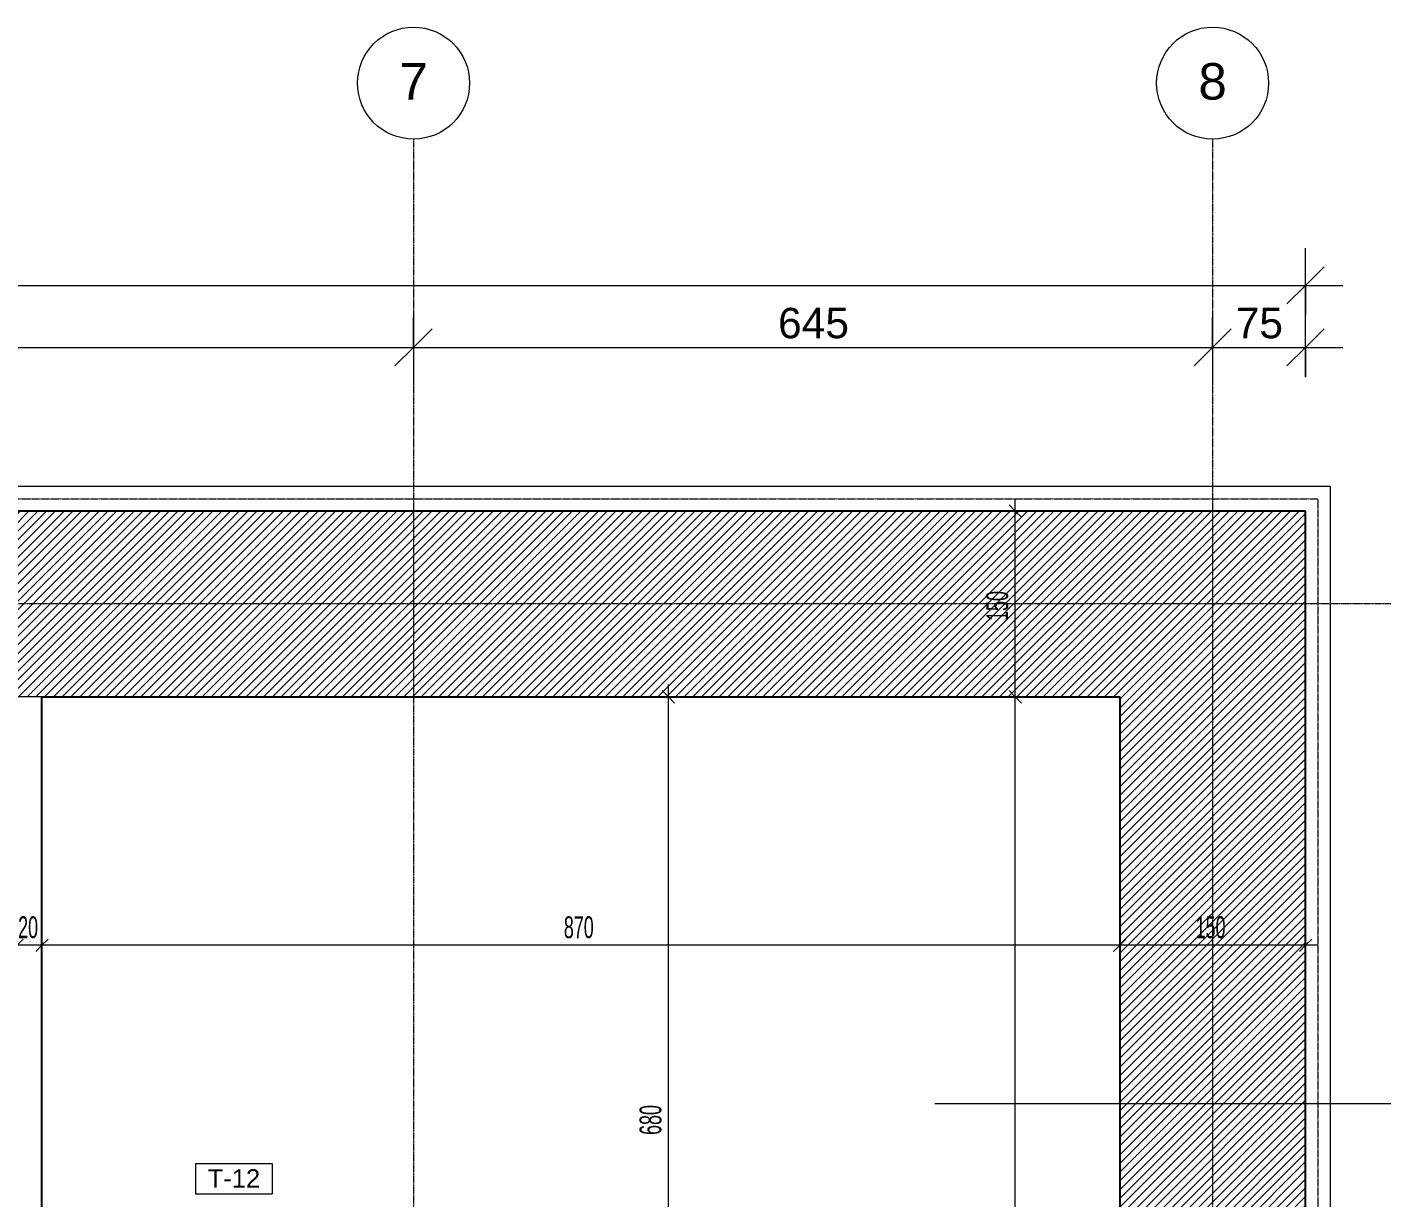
# Model space of a CAD drawing. Header units: centimetres. Extents: x -9345 to 11316, y -7197 to -3465.
# Drawn here: x 8934 to 10027, y -4545 to -3600 of the extents above; entities that cross this region are included whole.
import ezdxf

# ---------------------------------------------------------------- set-up
doc = ezdxf.new("R2010")
doc.units = ezdxf.units.CM
doc.linetypes.add('Grid Line 1_4_', pattern=[1.11125, 0.635, -0.15875, 0.15875, -0.15875])
doc.linetypes.add('Overhead', pattern=[0.396875, 0.238125, -0.15875])
for name, color, linetype, lineweight in [('A-ANNO-DIMS', 211, 'Continuous', 9), ('A-ANNO-DIMS-100', 211, 'Continuous', 9), ('A-AREA-IDEN', 2, 'Continuous', 9), ('A-DETL', 90, 'Continuous', 9), ('A-FLOR-OVHD', 1, 'Overhead', 9), ('A-WALL', 113, 'Continuous', 9), ('A-WALL-PATT', 111, 'Continuous', 25), ('G-ANNO-SYMB', 111, 'Continuous', 9), ('S-GRID', 1, 'Continuous', 9), ('S-GRID-IDEN', 1, 'Continuous', 9)]:
    doc.layers.add(name, color=color, linetype=linetype, lineweight=lineweight)
doc.styles.add('Arial_1', font='arial.ttf', dxfattribs={"height": 29.505988})
doc.styles.add('Arial_2', font='arial.ttf', dxfattribs={"height": 14.752994})
doc.styles.add('Arial_4', font='arial.ttf', dxfattribs={"height": 24.588323})
doc.styles.add('Swis721 LtCn BT_1', font='swisscl.ttf', dxfattribs={"width": 0.8, "height": 17.639445})
doc.dimstyles.new('IUAS_DIMENSION_AXIS', dxfattribs={"dimscale": 30.48, "dimtxt": 25, "dimasz": 0.984252, "dimexe": 0.984252, "dimexo": 0.0625, "dimgap": 0, "dimtad": 1, "dimdec": 0, "dimzin": 0, "dimdsep": 46, "dimtxsty": 'Arial_4', "dimblk1": 'OBLIQUE', "dimblk2": 'OBLIQUE', "dimsah": 1, "dimcen": 0.09, "dimdle": 0.984252, "dimazin": 0, "dimtfac": 1, "dimtdec": 4, "dimtix": 1, "dimtmove": 0, "dimatfit": 3, "dimfxl": 0.787402, "dimfxlon": 1, "dimtvp": 1, "dimtolj": 1, "dimtzin": 0, "dimarcsym": 2})
doc.dimstyles.new('IUAS_DIMENSION_INSIDE_100_5', dxfattribs={"dimscale": 30.48, "dimtxt": 18, "dimasz": 0.328084, "dimexe": 0.328084, "dimexo": 0.0625, "dimgap": 0, "dimtad": 1, "dimdec": 0, "dimdsep": 46, "dimtxsty": 'Swis721 LtCn BT_1', "dimblk1": 'OBLIQUE', "dimblk2": 'OBLIQUE', "dimsah": 1, "dimcen": 0.09, "dimdle": 0.328084, "dimazin": 0, "dimtfac": 1, "dimtdec": 4, "dimtix": 1, "dimtmove": 0, "dimatfit": 3, "dimfxl": 0.656168, "dimfxlon": 1, "dimtvp": 1, "dimtolj": 1, "dimtzin": 0, "dimarcsym": 2})
pattern_1 = [(45, (10627.768, 0), (-3.535534, 3.535534), [])]

# ---------------------------------------------------------------- blocks, each defined once
blk = doc.blocks.new('IUAS_A_ROOM_100S - No_İsmi_Alan-1315501-_123_30 TEKNİK KAT _ TECHNICAL LEVEL')
at = {"layer": 'A-AREA-IDEN'}
for p, q in [((-0.101, 0.193), (-0.101, -0.051)), ((-0.101, 0.193), (0.519, 0.193)), ((0.519, 0.193), (0.519, -0.051)), ((-0.101, -0.051), (0.519, -0.051))]:
    blk.add_line(p, q, dxfattribs=at)
blk = doc.blocks.new('Grid - IUAS_A_GRID_HEAD_4_5MM-1313285-_123_30 TEKNİK KAT _ TECHNICAL LEVEL')
at = {"layer": 'S-GRID-IDEN'}
blk.add_circle((0, 0), 0.452, dxfattribs=at)
blk = doc.blocks.new('DIMBLOCK453-_123_30 TEKNİK KAT _ TECHNICAL LEVEL')
at = {"layer": 'A-ANNO-DIMS-100', "transparency": 16777216}
for p, q in [((9815.8, -4341.1), (9810.8, -4346.1)), ((9815.8, -4361.1), (9815.8, -4331.1)), ((9815.8, -4341.1), (9820.8, -4336.1)), ((9975.8, -4341.1), (9815.8, -4341.1)), ((9815.8, -4341.1), (9815.8, -4361.1)), ((9965.8, -4341.1), (9960.8, -4346.1)), ((9965.8, -4361.1), (9965.8, -4331.1)), ((9965.8, -4341.1), (9970.8, -4336.1)), ((9965.8, -4341.1), (9965.8, -4361.1))]:
    blk.add_line(p, q, dxfattribs=at)
at = {"layer": 'A-ANNO-DIMS-100', "color": 0, "transparency": 16777216, "insert": (9877.1, -4317.7), "char_height": 17.64, "width": 32.914, "attachment_point": 1, "line_spacing_factor": 0.971848, "style": 'Swis721 LtCn BT_1'}
blk.add_mtext('150', dxfattribs=at)
blk = doc.blocks.new('_Oblique')
at = {"color": 0, "linetype": 'ByBlock', "lineweight": -2}
blk.add_line((-0.5, -0.5), (0.5, 0.5), dxfattribs=at)
blk = doc.blocks.new('DIMBLOCK454-_123_30 TEKNİK KAT _ TECHNICAL LEVEL')
at = {"layer": 'A-ANNO-DIMS-100', "transparency": 16777216}
for p, q in [((8945.8, -4341.1), (8940.8, -4346.1)), ((8945.8, -4361.1), (8945.8, -4331.1)), ((8945.8, -4341.1), (8950.8, -4336.1)), ((9815.8, -4341.1), (8945.8, -4341.1)), ((8945.8, -4341.1), (8945.8, -4361.1)), ((9815.8, -4341.1), (9810.8, -4346.1)), ((9815.8, -4361.1), (9815.8, -4331.1)), ((9815.8, -4341.1), (9820.8, -4336.1)), ((9815.8, -4341.1), (9815.8, -4361.1))]:
    blk.add_line(p, q, dxfattribs=at)
at = {"layer": 'A-ANNO-DIMS-100', "color": 0, "transparency": 16777216, "insert": (9367.1, -4317.7), "char_height": 17.64, "width": 32.914, "attachment_point": 1, "line_spacing_factor": 0.971848, "style": 'Swis721 LtCn BT_1'}
blk.add_mtext('870', dxfattribs=at)
blk = doc.blocks.new('DIMBLOCK455-_123_30 TEKNİK KAT _ TECHNICAL LEVEL')
at = {"layer": 'A-ANNO-DIMS-100', "transparency": 16777216}
for p, q in [((8925.8, -4341.1), (8920.8, -4346.1)), ((8925.8, -4361.1), (8925.8, -4331.1)), ((8925.8, -4341.1), (8930.8, -4336.1)), ((8945.8, -4341.1), (8925.8, -4341.1)), ((8925.8, -4341.1), (8925.8, -4361.1)), ((8945.8, -4341.1), (8940.8, -4346.1)), ((8945.8, -4361.1), (8945.8, -4331.1)), ((8945.8, -4341.1), (8950.8, -4336.1)), ((8945.8, -4341.1), (8945.8, -4361.1))]:
    blk.add_line(p, q, dxfattribs=at)
at = {"layer": 'A-ANNO-DIMS-100', "color": 0, "transparency": 16777216, "insert": (8926.6, -4317.7), "char_height": 17.64, "width": 21.943, "attachment_point": 1, "line_spacing_factor": 0.971848, "style": 'Swis721 LtCn BT_1'}
blk.add_mtext('20', dxfattribs=at)
blk = doc.blocks.new('DIMBLOCK481-_123_30 TEKNİK KAT _ TECHNICAL LEVEL')
at = {"layer": 'A-ANNO-DIMS-100', "transparency": 16777216}
for p, q in [((9451.5, -4820.5), (9451.5, -4130.5)), ((9431.5, -4140.5), (9461.5, -4140.5)), ((9451.5, -4140.5), (9431.5, -4140.5)), ((9451.5, -4140.5), (9446.5, -4135.5)), ((9451.5, -4140.5), (9456.5, -4145.5)), ((9431.5, -4820.5), (9461.5, -4820.5)), ((9451.5, -4820.5), (9431.5, -4820.5)), ((9451.5, -4820.5), (9446.5, -4815.5)), ((9451.5, -4820.5), (9456.5, -4825.5))]:
    blk.add_line(p, q, dxfattribs=at)
at = {"layer": 'A-ANNO-DIMS-100', "color": 0, "transparency": 16777216, "insert": (9428.2, -4494.2), "char_height": 17.64, "width": 32.914, "attachment_point": 1, "rotation": 90, "line_spacing_factor": 0.971848, "style": 'Swis721 LtCn BT_1'}
blk.add_mtext('680', dxfattribs=at)
blk = doc.blocks.new('DIMBLOCK491-_123_30 TEKNİK KAT _ TECHNICAL LEVEL')
at = {"layer": 'A-ANNO-DIMS-100', "transparency": 16777216}
for p, q in [((9711.5, -4140.5), (9741.5, -4140.5)), ((9731.5, -4140.5), (9711.5, -4140.5)), ((9731.5, -4140.5), (9726.5, -4135.5)), ((9731.5, -4990.5), (9731.5, -4140.5)), ((9731.5, -4140.5), (9736.5, -4145.5)), ((9731.5, -4990.5), (9726.5, -4985.5)), ((9711.5, -4990.5), (9741.5, -4990.5)), ((9731.5, -4990.5), (9711.5, -4990.5)), ((9731.5, -4990.5), (9736.5, -4995.5))]:
    blk.add_line(p, q, dxfattribs=at)
at = {"layer": 'A-ANNO-DIMS-100', "color": 0, "transparency": 16777216, "insert": (9708.1, -4579.2), "char_height": 17.64, "width": 32.914, "attachment_point": 1, "rotation": 90, "line_spacing_factor": 0.971848, "style": 'Swis721 LtCn BT_1'}
blk.add_mtext('850', dxfattribs=at)
blk = doc.blocks.new('DIMBLOCK492-_123_30 TEKNİK KAT _ TECHNICAL LEVEL')
at = {"layer": 'A-ANNO-DIMS-100', "transparency": 16777216}
for p, q in [((9731.5, -4140.5), (9731.5, -3980.5)), ((9711.5, -3990.5), (9741.5, -3990.5)), ((9731.5, -3990.5), (9711.5, -3990.5)), ((9731.5, -3990.5), (9726.5, -3985.5)), ((9731.5, -3990.5), (9736.5, -3995.5)), ((9711.5, -4140.5), (9741.5, -4140.5)), ((9731.5, -4140.5), (9711.5, -4140.5)), ((9731.5, -4140.5), (9726.5, -4135.5)), ((9731.5, -4140.5), (9736.5, -4145.5))]:
    blk.add_line(p, q, dxfattribs=at)
at = {"layer": 'A-ANNO-DIMS-100', "color": 0, "transparency": 16777216, "insert": (9708.1, -4079.2), "char_height": 17.64, "width": 32.914, "attachment_point": 1, "rotation": 90, "line_spacing_factor": 0.971848, "style": 'Swis721 LtCn BT_1'}
blk.add_mtext('150', dxfattribs=at)
blk = doc.blocks.new('DIMBLOCK540-_123_30 TEKNİK KAT _ TECHNICAL LEVEL')
at = {"layer": 'A-ANNO-DIMS-100', "transparency": 16777216}
for p, q in [((8415.8, -3834.3), (8415.8, -3888.3)), ((8415.8, -3858.3), (8415.8, -3834.3)), ((9245.8, -3834.3), (9245.8, -3888.3)), ((9245.8, -3858.3), (9245.8, -3834.3)), ((8415.8, -3858.3), (8430.8, -3843.3)), ((9245.8, -3858.3), (9260.8, -3843.3)), ((8415.8, -3858.3), (8400.8, -3873.3)), ((8415.8, -3858.3), (9245.8, -3858.3)), ((9245.8, -3858.3), (9230.8, -3873.3))]:
    blk.add_line(p, q, dxfattribs=at)
at = {"layer": 'A-ANNO-DIMS-100', "color": 0, "transparency": 16777216, "insert": (8802.5, -3826.4), "char_height": 24.59, "width": 67.846, "attachment_point": 1, "line_spacing_factor": 0.938532, "style": 'Arial_4'}
blk.add_mtext('830', dxfattribs=at)
blk = doc.blocks.new('DIMBLOCK541-_123_30 TEKNİK KAT _ TECHNICAL LEVEL')
at = {"layer": 'A-ANNO-DIMS-100', "transparency": 16777216}
for p, q in [((9245.8, -3834.3), (9245.8, -3888.3)), ((9245.8, -3858.3), (9245.8, -3834.3)), ((9890.8, -3834.3), (9890.8, -3888.3)), ((9890.8, -3858.3), (9890.8, -3834.3)), ((9245.8, -3858.3), (9260.8, -3843.3)), ((9890.8, -3858.3), (9905.8, -3843.3)), ((9245.8, -3858.3), (9230.8, -3873.3)), ((9245.8, -3858.3), (9890.8, -3858.3)), ((9890.8, -3858.3), (9875.8, -3873.3))]:
    blk.add_line(p, q, dxfattribs=at)
at = {"layer": 'A-ANNO-DIMS-100', "color": 0, "transparency": 16777216, "insert": (9540, -3826.4), "char_height": 24.59, "width": 67.846, "attachment_point": 1, "line_spacing_factor": 0.938532, "style": 'Arial_4'}
blk.add_mtext('645', dxfattribs=at)
blk = doc.blocks.new('DIMBLOCK542-_123_30 TEKNİK KAT _ TECHNICAL LEVEL')
at = {"layer": 'A-ANNO-DIMS-100', "transparency": 16777216}
for p, q in [((9890.8, -3834.3), (9890.8, -3888.3)), ((9890.8, -3858.3), (9890.8, -3834.3)), ((9965.8, -3882.3), (9965.8, -3828.3)), ((9890.8, -3858.3), (9905.8, -3843.3)), ((9965.8, -3858.3), (9980.8, -3843.3)), ((9890.8, -3858.3), (9875.8, -3873.3)), ((9890.8, -3858.3), (9995.8, -3858.3)), ((9965.8, -3858.3), (9950.8, -3873.3)), ((9965.8, -3858.3), (9965.8, -3882.3))]:
    blk.add_line(p, q, dxfattribs=at)
at = {"layer": 'A-ANNO-DIMS-100', "color": 0, "transparency": 16777216, "insert": (9909.4, -3826.4), "char_height": 24.59, "width": 45.231, "attachment_point": 1, "line_spacing_factor": 0.938532, "style": 'Arial_4'}
blk.add_mtext('75', dxfattribs=at)
blk = doc.blocks.new('DIMBLOCK543-_123_30 TEKNİK KAT _ TECHNICAL LEVEL')
at = {"layer": 'A-ANNO-DIMS-100', "transparency": 16777216}
for p, q in [((3815.8, -3832.3), (3815.8, -3778.3)), ((9965.8, -3832.3), (9965.8, -3778.3)), ((3815.8, -3808.3), (3830.8, -3793.3)), ((9965.8, -3808.3), (9980.8, -3793.3)), ((3785.8, -3808.3), (9995.8, -3808.3)), ((3815.8, -3808.3), (3800.8, -3823.3)), ((3815.8, -3808.3), (3815.8, -3832.3)), ((9965.8, -3808.3), (9950.8, -3823.3)), ((9965.8, -3808.3), (9965.8, -3832.3))]:
    blk.add_line(p, q, dxfattribs=at)
at = {"layer": 'A-ANNO-DIMS-100', "color": 0, "transparency": 16777216, "insert": (6853.1, -3776.4), "char_height": 24.59, "width": 90.462, "attachment_point": 1, "line_spacing_factor": 0.938532, "style": 'Arial_4'}
blk.add_mtext('6150', dxfattribs=at)

msp = doc.modelspace()

# ---------------------------------------------------------------- hatches: boundary and pattern name
at = {"layer": 'A-WALL-PATT', "lineweight": 9}
h = msp.add_hatch(dxfattribs=at)
h.set_pattern_fill('FP_7', color=256, style=0, pattern_type=2)
h.set_pattern_definition(pattern_1)
h.paths.add_polyline_path([(4964.3, -4140.5), (9815.8, -4140.5), (9815.8, -3990.5), (3815.8, -3990.5), (3815.8, -4140.5), (3965.8, -4140.5)], flags=0)
h = msp.add_hatch(dxfattribs=at)
h.set_pattern_fill('FP_7', color=256, style=0, pattern_type=2)
h.set_pattern_definition(pattern_1)
h.paths.add_polyline_path([(9815.8, -6550.5), (9965.8, -6550.5), (9965.8, -6490.5), (9815.8, -6490.5)], flags=0)
h.paths.add_polyline_path([(9880.6, -5950.5), (9965.8, -5950.5), (9965.8, -3990.5), (9815.8, -3990.5), (9815.8, -5950.5)], flags=0)

# ---------------------------------------------------------------- linework, layer by layer
at = {"layer": 'A-DETL'}
for p, q in [((3795.8, -3970.5), (9985.8, -3970.5)), ((9985.8, -3970.5), (9985.8, -5880.5))]:
    msp.add_line(p, q, dxfattribs=at)
at = {"layer": 'A-FLOR-OVHD'}
for p, q in [((3805.8, -3980.5), (9975.8, -3980.5)), ((9975.8, -3980.5), (9975.8, -5890.5))]:
    msp.add_line(p, q, dxfattribs=at)
at = {"layer": 'A-WALL', "lineweight": 25}
for p, q in [((9965.8, -3990.5), (3815.8, -3990.5)), ((9965.8, -5950.5), (9965.8, -3990.5)), ((8945.8, -4140.5), (9815.8, -4140.5)), ((8945.8, -5230.5), (8945.8, -4140.5)), ((9815.8, -4140.5), (9815.8, -4970.5))]:
    msp.add_line(p, q, dxfattribs=at)
at = {"layer": 'A-WALL'}
msp.add_line((8945.8, -4140.5), (8925.8, -4140.5), dxfattribs=at)
at = {"layer": 'G-ANNO-SYMB'}
msp.add_line((9666.7, -4468.8), (11160.9, -4468.8), dxfattribs=at)
at = {"layer": 'S-GRID', "linetype": 'Grid Line 1_4_'}
for p, q in [((9245.8, -3690.2), (9245.8, -6999)), ((9890.8, -3690.2), (9890.8, -6999)), ((11178.1, -4065.5), (2341.5, -4065.5))]:
    msp.add_line(p, q, dxfattribs=at)

# ---------------------------------------------------------------- block references
at = {"layer": 'A-AREA-IDEN', "xscale": 99.99999999999994, "yscale": 99.99999999999994, "zscale": 99.99999999999994}
msp.add_blockref('IUAS_A_ROOM_100S - No_İsmi_Alan-1315501-_123_30 TEKNİK KAT _ TECHNICAL LEVEL', (9079.8, -4536.7), dxfattribs=at)
at = {"layer": 'S-GRID-IDEN', "xscale": 99.99999999999996, "yscale": 99.99999999999996, "zscale": 99.99999999999996, "rotation": 180}
for p in [(9245.8, -3645), (9890.8, -3645)]:
    msp.add_blockref('Grid - IUAS_A_GRID_HEAD_4_5MM-1313285-_123_30 TEKNİK KAT _ TECHNICAL LEVEL', p, dxfattribs=at)

# ---------------------------------------------------------------- texts
at = {"layer": 'A-AREA-IDEN', "insert": (9100.8, -4521.9), "char_height": 14.75, "width": 50.4, "attachment_point": 2, "line_spacing_factor": 0.938532, "style": 'Arial_2'}
msp.add_mtext('T-12', dxfattribs=at)

# ---------------------------------------------------------------- dimensions: what is measured, and where the dimension line sits
at = {"layer": 'A-ANNO-DIMS'}
for base, p1, p2, angle, dimstyle, override, picture, middle in [((9965.8, -3808.3), (3815.8, -3832.3), (9965.8, -3832.3), 0, 'IUAS_DIMENSION_AXIS', {"dimpost": '<>', "dimfxl": 6150}, 'DIMBLOCK543-_123_30 TEKNİK KAT _ TECHNICAL LEVEL', (6890.8, -3795.7)), ((9245.8, -3858.3), (8415.8, -3834.3), (9245.8, -3834.3), 0, 'IUAS_DIMENSION_AXIS', {"dimpost": '<>', "dimfxl": 830}, 'DIMBLOCK540-_123_30 TEKNİK KAT _ TECHNICAL LEVEL', (8830.8, -3845.7)), ((9890.8, -3858.3), (9245.8, -3834.3), (9890.8, -3834.3), 0, 'IUAS_DIMENSION_AXIS', {"dimpost": '<>', "dimfxl": 645}, 'DIMBLOCK541-_123_30 TEKNİK KAT _ TECHNICAL LEVEL', (9568.3, -3845.7)), ((9731.5, -3990.5), (9711.5, -4140.5), (9711.5, -3990.5), 90, 'IUAS_DIMENSION_INSIDE_100_5', {"dimpost": '<>', "dimfxl": 150}, 'DIMBLOCK492-_123_30 TEKNİK KAT _ TECHNICAL LEVEL', (9722.4, -4065.5)), ((9451.5, -4140.5), (9431.5, -4820.5), (9431.5, -4140.5), 90, 'IUAS_DIMENSION_INSIDE_100_5', {"dimpost": '<>', "dimfxl": 680}, 'DIMBLOCK481-_123_30 TEKNİK KAT _ TECHNICAL LEVEL', (9442.5, -4480.5)), ((9731.5, -4140.5), (9711.5, -4990.5), (9711.5, -4140.5), 90, 'IUAS_DIMENSION_INSIDE_100_5', {"dimpost": '<>', "dimfxl": 850}, 'DIMBLOCK491-_123_30 TEKNİK KAT _ TECHNICAL LEVEL', (9722.4, -4565.5)), ((8925.8, -4341.1), (8945.8, -4361.1), (8925.8, -4361.1), 0, 'IUAS_DIMENSION_INSIDE_100_5', {"dimpost": '<>', "dimfxl": 20}, 'DIMBLOCK455-_123_30 TEKNİK KAT _ TECHNICAL LEVEL', (8935.8, -4332.1))]:
    dim = msp.add_linear_dim(base=base, p1=p1, p2=p2, angle=angle, dimstyle=dimstyle, override=override, dxfattribs=at)
    dim.commit()
    dim.dimension.update_dxf_attribs({"geometry": picture, "text_midpoint": middle})
for base, p1, p2, dimstyle, override, picture, middle in [((9965.8, -3858.3), (9890.8, -3834.3), (9965.8, -3882.3), 'IUAS_DIMENSION_AXIS', {"dimpost": '<>', "dimfxl": 89.044932}, 'DIMBLOCK542-_123_30 TEKNİK KAT _ TECHNICAL LEVEL', (9928.3, -3845.8)), ((8945.8, -4341.1), (9815.8, -4361.1), (8945.8, -4361.1), 'IUAS_DIMENSION_INSIDE_100_5', {"dimpost": '<>', "dimfxl": 870}, 'DIMBLOCK454-_123_30 TEKNİK KAT _ TECHNICAL LEVEL', (9380.8, -4332.1)), ((9815.8, -4341.1), (9965.8, -4361.1), (9815.8, -4361.1), 'IUAS_DIMENSION_INSIDE_100_5', {"dimpost": '<>', "dimfxl": 150}, 'DIMBLOCK453-_123_30 TEKNİK KAT _ TECHNICAL LEVEL', (9890.8, -4332.1))]:
    dim = msp.add_linear_dim(base=base, p1=p1, p2=p2, dimstyle=dimstyle, override=override, dxfattribs=at)
    dim.commit()
    dim.dimension.update_dxf_attribs({"geometry": picture, "text_midpoint": middle})

# ---------------------------------------------------------------- next in the draw order: texts
at = {"layer": 'S-GRID-IDEN', "char_height": 29.506, "width": 27.36, "attachment_point": 2, "line_spacing_factor": 0.938532, "style": 'Arial_1', "bg_fill": 3, "box_fill_scale": 1.25, "bg_fill_color": 0, "bg_fill_transparency": 0}
for s, insert in [('\\fArial|b0|i0|c162|p34|;7', (9245.8, -3628.8)), ('\\fArial|b0|i0|c162|p34|;8', (9890.8, -3628.8))]:
    msp.add_mtext(s, dxfattribs=dict(at, insert=insert))

doc.saveas('drawing.dxf')
